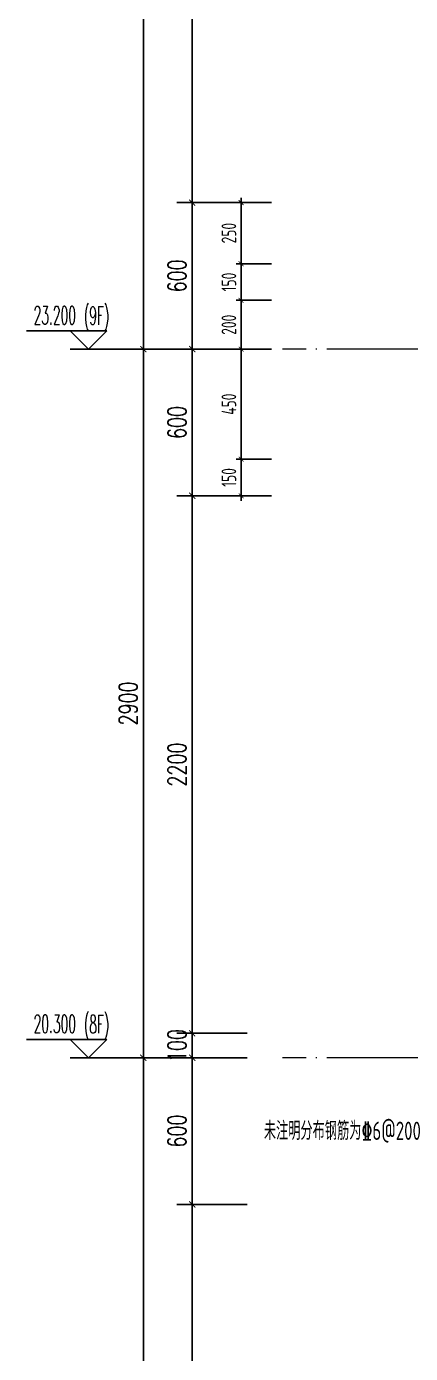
# Model space of a CAD drawing. Extents: x -1307975 to -76406, y -96289 to 379359.
# Drawn here: x -588148 to -586577, y 268570 to 274001 of the extents above; entities that cross this region are included whole.
import ezdxf

# ---------------------------------------------------------------- set-up
doc = ezdxf.new("R2010")
doc.units = 0
doc.header["$LTSCALE"] = 1000
doc.linetypes.add('DOTE', pattern=[2.42, 2, -0.2, 0.02, -0.2])
doc.layers.get('0').update_dxf_attribs({"linetype": 'CONTINUOUS'})
doc.layers.get('DEFPOINTS').update_dxf_attribs({"linetype": 'CONTINUOUS'})
for name, color, linetype in [('DIM', 2, 'CONTINUOUS'), ('DIM_ELEV', 3, 'CONTINUOUS'), ('PUB_DIM', 3, 'CONTINUOUS'), ('PUB_TEXT', 2, 'CONTINUOUS'), ('REIN', 6, 'CONTINUOUS'), ('S-引出线', 40, 'CONTINUOUS'), ('TEXT', 2, 'CONTINUOUS')]:
    doc.layers.add(name, color=color, linetype=linetype)
doc.layers.add('DOTE', color=19, linetype='DOTE', lineweight=9)
doc.styles.add('_TCH_DIM', font='SIMPLEX.shx', dxfattribs={"width": 0.7, "bigfont": 'GBCBIG.shx'})
doc.styles.add('_TCH_DIM_T3', font='SIMPLEX', dxfattribs={"width": 0.705882, "bigfont": 'GBCBIG'})
doc.styles.add('TSSD_DIMENSION', font='Tssdeng.shx', dxfattribs={"width": 0.7, "bigfont": 'tssdchn.shx'})
doc.styles.add('TSSD_REIN', font='tssdeng.shx', dxfattribs={"width": 0.7, "height": 300, "bigfont": 'tssdchn.shx'})
doc.dimstyles.new('_TCH_ARCH&&25', dxfattribs={"dimtxt": 74.375, "dimasz": 25, "dimexe": 62.5, "dimexo": 75, "dimgap": 25, "dimtad": 1, "dimdec": 0, "dimzin": 0, "dimdsep": 46, "dimtxsty": '_TCH_DIM_T3', "dimblk": 'ARCHTICK', "dimcen": 0.09, "dimclrt": 7, "dimazin": 0, "dimtfac": 1, "dimtdec": 0, "dimtix": 1, "dimtmove": 2, "dimatfit": 3, "dimldrblk": 'ARCHTICK', "dimfxl": 1, "dimtolj": 1, "dimtzin": 0, "dimarcsym": 0})
doc.dimstyles.new('TSSD_20_20', dxfattribs={"dimtxt": 60, "dimasz": 20, "dimexe": 20, "dimexo": 50, "dimgap": 20, "dimtad": 1, "dimdec": 0, "dimzin": 0, "dimdsep": 46, "dimtxsty": 'TSSD_DIMENSION', "dimblk": 'ARCHTICK', "dimblk1": 'ARCHTICK', "dimblk2": 'ARCHTICK', "dimcen": 0, "dimdle": 20, "dimclrt": 7, "dimadec": 0, "dimazin": 0, "dimtfac": 1, "dimtdec": 0, "dimtix": 1, "dimtmove": 2, "dimatfit": 3, "dimfxl": 1, "dimtolj": 1, "dimtzin": 0, "dimarcsym": 0})

# ---------------------------------------------------------------- blocks, each defined once
blk = doc.blocks.new('_ArchTick')
at = {"color": 0, "linetype": 'ByBlock', "const_width": 0.15}
blk.add_lwpolyline([(-0.5, -0.5), (0.5, 0.5)], dxfattribs=at)
blk = doc.blocks.new('*D3055')
at = {"layer": 'DEFPOINTS', "color": 0, "transparency": 16777216}
for p in [(-587269.5, 273280.7), (-587094.9, 273280.7), (-587094.9, 273030.7)]:
    blk.add_point(p, dxfattribs=at)
at = {"layer": 'DIM', "color": 0, "lineweight": -2, "transparency": 16777216}
for p, q in [((-587269.5, 273010.7), (-587269.5, 273300.7)), ((-587144.9, 273280.7), (-587289.5, 273280.7)), ((-587144.9, 273030.7), (-587289.5, 273030.7))]:
    blk.add_line(p, q, dxfattribs=at)
at = {"layer": 'DIM', "color": 0, "lineweight": -2, "transparency": 16777216, "xscale": 20, "yscale": 20, "zscale": 20}
for p, rotation in [((-587269.5, 273280.7), 90), ((-587269.5, 273030.7), 270)]:
    blk.add_blockref('_ArchTick', p, dxfattribs=dict(at, rotation=rotation))
at = {"layer": 'DIM', "color": 7, "transparency": 16777216, "insert": (-587319.5, 273155.7), "char_height": 60, "attachment_point": 5, "rotation": 90, "style": 'TSSD_DIMENSION'}
blk.add_mtext('\\A1;250', dxfattribs=at)
blk = doc.blocks.new('*D3056')
at = {"layer": 'DEFPOINTS', "color": 0, "transparency": 16777216}
for p in [(-587269.5, 273030.7), (-587094.9, 273030.7), (-587094.9, 272880.7)]:
    blk.add_point(p, dxfattribs=at)
at = {"layer": 'DIM', "color": 0, "lineweight": -2, "transparency": 16777216}
for p, q in [((-587144.9, 273030.7), (-587289.5, 273030.7)), ((-587269.5, 272860.7), (-587269.5, 273050.7)), ((-587144.9, 272880.7), (-587289.5, 272880.7))]:
    blk.add_line(p, q, dxfattribs=at)
at = {"layer": 'DIM', "color": 0, "lineweight": -2, "transparency": 16777216, "xscale": 20, "yscale": 20, "zscale": 20}
for p, rotation in [((-587269.5, 273030.7), 90), ((-587269.5, 272880.7), 270)]:
    blk.add_blockref('_ArchTick', p, dxfattribs=dict(at, rotation=rotation))
at = {"layer": 'DIM', "color": 7, "transparency": 16777216, "insert": (-587319.5, 272955.7), "char_height": 60, "attachment_point": 5, "rotation": 90, "style": 'TSSD_DIMENSION'}
blk.add_mtext('\\A1;150', dxfattribs=at)
blk = doc.blocks.new('*D3057')
at = {"layer": 'DEFPOINTS', "color": 0, "transparency": 16777216}
for p in [(-587269.5, 272880.7), (-587094.9, 272880.7), (-587094.9, 272680.7)]:
    blk.add_point(p, dxfattribs=at)
at = {"layer": 'DIM', "color": 0, "lineweight": -2, "transparency": 16777216}
for p, q in [((-587144.9, 272880.7), (-587289.5, 272880.7)), ((-587269.5, 272660.7), (-587269.5, 272900.7)), ((-587144.9, 272680.7), (-587289.5, 272680.7))]:
    blk.add_line(p, q, dxfattribs=at)
at = {"layer": 'DIM', "color": 0, "lineweight": -2, "transparency": 16777216, "xscale": 20, "yscale": 20, "zscale": 20}
for p, rotation in [((-587269.5, 272880.7), 90), ((-587269.5, 272680.7), 270)]:
    blk.add_blockref('_ArchTick', p, dxfattribs=dict(at, rotation=rotation))
at = {"layer": 'DIM', "color": 7, "transparency": 16777216, "insert": (-587319.5, 272780.7), "char_height": 60, "attachment_point": 5, "rotation": 90, "style": 'TSSD_DIMENSION'}
blk.add_mtext('\\A1;200', dxfattribs=at)
blk = doc.blocks.new('*D3058')
at = {"layer": 'DEFPOINTS', "color": 0, "transparency": 16777216}
for p in [(-587269.5, 272680.7), (-587094.9, 272680.7), (-587094.9, 272230.7)]:
    blk.add_point(p, dxfattribs=at)
at = {"layer": 'DIM', "color": 0, "lineweight": -2, "transparency": 16777216}
for p, q in [((-587269.5, 272210.7), (-587269.5, 272700.7)), ((-587144.9, 272680.7), (-587289.5, 272680.7)), ((-587144.9, 272230.7), (-587289.5, 272230.7))]:
    blk.add_line(p, q, dxfattribs=at)
at = {"layer": 'DIM', "color": 0, "lineweight": -2, "transparency": 16777216, "xscale": 20, "yscale": 20, "zscale": 20}
for p, rotation in [((-587269.5, 272680.7), 90), ((-587269.5, 272230.7), 270)]:
    blk.add_blockref('_ArchTick', p, dxfattribs=dict(at, rotation=rotation))
at = {"layer": 'DIM', "color": 7, "transparency": 16777216, "insert": (-587319.5, 272455.7), "char_height": 60, "attachment_point": 5, "rotation": 90, "style": 'TSSD_DIMENSION'}
blk.add_mtext('\\A1;450', dxfattribs=at)
blk = doc.blocks.new('*D3059')
at = {"layer": 'DEFPOINTS', "color": 0, "transparency": 16777216}
for p in [(-587269.5, 272230.7), (-587094.9, 272230.7), (-587094.9, 272080.7)]:
    blk.add_point(p, dxfattribs=at)
at = {"layer": 'DIM', "color": 0, "lineweight": -2, "transparency": 16777216}
for p, q in [((-587144.9, 272230.7), (-587289.5, 272230.7)), ((-587269.5, 272060.7), (-587269.5, 272250.7)), ((-587144.9, 272080.7), (-587289.5, 272080.7))]:
    blk.add_line(p, q, dxfattribs=at)
at = {"layer": 'DIM', "color": 0, "lineweight": -2, "transparency": 16777216, "xscale": 20, "yscale": 20, "zscale": 20}
for p, rotation in [((-587269.5, 272230.7), 90), ((-587269.5, 272080.7), 270)]:
    blk.add_blockref('_ArchTick', p, dxfattribs=dict(at, rotation=rotation))
at = {"layer": 'DIM', "color": 7, "transparency": 16777216, "insert": (-587319.5, 272155.7), "char_height": 60, "attachment_point": 5, "rotation": 90, "style": 'TSSD_DIMENSION'}
blk.add_mtext('\\A1;150', dxfattribs=at)
blk = doc.blocks.new('*D3071')
at = {"layer": 'DEFPOINTS', "color": 0, "transparency": 16777216}
for p in [(-587469.5, 269180.7), (-587169.5, 269180.7), (-587169.5, 266980.7)]:
    blk.add_point(p, dxfattribs=at)
at = {"layer": 'PUB_DIM', "color": 0, "lineweight": -2, "transparency": 16777216}
for p, q in [((-587244.5, 269180.7), (-587532, 269180.7)), ((-587469.5, 266980.7), (-587469.5, 269180.7)), ((-587244.5, 266980.7), (-587532, 266980.7))]:
    blk.add_line(p, q, dxfattribs=at)
at = {"layer": 'PUB_DIM', "color": 0, "lineweight": -2, "transparency": 16777216, "xscale": 25, "yscale": 25, "zscale": 25}
for p, rotation in [((-587469.5, 269180.7), 90), ((-587469.5, 266980.7), 270)]:
    blk.add_blockref('_ArchTick', p, dxfattribs=dict(at, rotation=rotation))
at = {"layer": 'PUB_DIM', "color": 7, "transparency": 16777216, "insert": (-587531.7, 268080.7), "char_height": 74.38, "attachment_point": 5, "rotation": 90, "style": '_TCH_DIM_T3'}
blk.add_mtext('\\A1;2200', dxfattribs=at)
blk = doc.blocks.new('*D3072')
at = {"layer": 'DEFPOINTS', "color": 0, "transparency": 16777216}
for p in [(-587469.5, 269780.7), (-587169.5, 269780.7), (-587169.5, 269180.7)]:
    blk.add_point(p, dxfattribs=at)
at = {"layer": 'PUB_DIM', "color": 0, "lineweight": -2, "transparency": 16777216}
for p, q in [((-587244.5, 269780.7), (-587532, 269780.7)), ((-587469.5, 269180.7), (-587469.5, 269780.7)), ((-587244.5, 269180.7), (-587532, 269180.7))]:
    blk.add_line(p, q, dxfattribs=at)
at = {"layer": 'PUB_DIM', "color": 0, "lineweight": -2, "transparency": 16777216, "xscale": 25, "yscale": 25, "zscale": 25}
for p, rotation in [((-587469.5, 269780.7), 90), ((-587469.5, 269180.7), 270)]:
    blk.add_blockref('_ArchTick', p, dxfattribs=dict(at, rotation=rotation))
at = {"layer": 'PUB_DIM', "color": 7, "transparency": 16777216, "insert": (-587531.7, 269480.7), "char_height": 74.38, "attachment_point": 5, "rotation": 90, "style": '_TCH_DIM_T3'}
blk.add_mtext('\\A1;600', dxfattribs=at)
blk = doc.blocks.new('*D3073')
at = {"layer": 'DEFPOINTS', "color": 0, "transparency": 16777216}
for p in [(-587469.5, 269880.7), (-587169.5, 269880.7), (-587169.5, 269780.7)]:
    blk.add_point(p, dxfattribs=at)
at = {"layer": 'PUB_DIM', "color": 0, "lineweight": -2, "transparency": 16777216}
for p, q in [((-587244.5, 269880.7), (-587532, 269880.7)), ((-587469.5, 269880.7), (-587469.5, 269905.7)), ((-587469.5, 269780.7), (-587469.5, 269880.7)), ((-587244.5, 269780.7), (-587532, 269780.7)), ((-587469.5, 269780.7), (-587469.5, 269755.7))]:
    blk.add_line(p, q, dxfattribs=at)
at = {"layer": 'PUB_DIM', "color": 0, "lineweight": -2, "transparency": 16777216, "xscale": 25, "yscale": 25, "zscale": 25}
for p, rotation in [((-587469.5, 269880.7), 270), ((-587469.5, 269780.7), 90)]:
    blk.add_blockref('_ArchTick', p, dxfattribs=dict(at, rotation=rotation))
at = {"layer": 'PUB_DIM', "color": 7, "transparency": 16777216, "insert": (-587531.7, 269830.7), "char_height": 74.38, "attachment_point": 5, "rotation": 90, "style": '_TCH_DIM_T3'}
blk.add_mtext('\\A1;100', dxfattribs=at)
blk = doc.blocks.new('*D3074')
at = {"layer": 'DEFPOINTS', "color": 0, "transparency": 16777216}
for p in [(-587469.5, 272080.7), (-587169.5, 272080.7), (-587169.5, 269880.7)]:
    blk.add_point(p, dxfattribs=at)
at = {"layer": 'PUB_DIM', "color": 0, "lineweight": -2, "transparency": 16777216}
for p, q in [((-587244.5, 272080.7), (-587532, 272080.7)), ((-587469.5, 269880.7), (-587469.5, 272080.7)), ((-587244.5, 269880.7), (-587532, 269880.7))]:
    blk.add_line(p, q, dxfattribs=at)
at = {"layer": 'PUB_DIM', "color": 0, "lineweight": -2, "transparency": 16777216, "xscale": 25, "yscale": 25, "zscale": 25}
for p, rotation in [((-587469.5, 272080.7), 90), ((-587469.5, 269880.7), 270)]:
    blk.add_blockref('_ArchTick', p, dxfattribs=dict(at, rotation=rotation))
at = {"layer": 'PUB_DIM', "color": 7, "transparency": 16777216, "insert": (-587531.7, 270980.7), "char_height": 74.38, "attachment_point": 5, "rotation": 90, "style": '_TCH_DIM_T3'}
blk.add_mtext('\\A1;2200', dxfattribs=at)
blk = doc.blocks.new('*D3075')
at = {"layer": 'DEFPOINTS', "color": 0, "transparency": 16777216}
for p in [(-587469.5, 272680.7), (-587169.5, 272680.7), (-587169.5, 272080.7)]:
    blk.add_point(p, dxfattribs=at)
at = {"layer": 'PUB_DIM', "color": 0, "lineweight": -2, "transparency": 16777216}
for p, q in [((-587244.5, 272680.7), (-587532, 272680.7)), ((-587469.5, 272080.7), (-587469.5, 272680.7)), ((-587244.5, 272080.7), (-587532, 272080.7))]:
    blk.add_line(p, q, dxfattribs=at)
at = {"layer": 'PUB_DIM', "color": 0, "lineweight": -2, "transparency": 16777216, "xscale": 25, "yscale": 25, "zscale": 25}
for p, rotation in [((-587469.5, 272680.7), 90), ((-587469.5, 272080.7), 270)]:
    blk.add_blockref('_ArchTick', p, dxfattribs=dict(at, rotation=rotation))
at = {"layer": 'PUB_DIM', "color": 7, "transparency": 16777216, "insert": (-587531.7, 272380.7), "char_height": 74.38, "attachment_point": 5, "rotation": 90, "style": '_TCH_DIM_T3'}
blk.add_mtext('\\A1;600', dxfattribs=at)
blk = doc.blocks.new('*D3076')
at = {"layer": 'DEFPOINTS', "color": 0, "transparency": 16777216}
for p in [(-587469.5, 273280.7), (-587169.5, 273280.7), (-587169.5, 272680.7)]:
    blk.add_point(p, dxfattribs=at)
at = {"layer": 'PUB_DIM', "color": 0, "lineweight": -2, "transparency": 16777216}
for p, q in [((-587244.5, 273280.7), (-587532, 273280.7)), ((-587469.5, 272680.7), (-587469.5, 273280.7)), ((-587244.5, 272680.7), (-587532, 272680.7))]:
    blk.add_line(p, q, dxfattribs=at)
at = {"layer": 'PUB_DIM', "color": 0, "lineweight": -2, "transparency": 16777216, "xscale": 25, "yscale": 25, "zscale": 25}
for p, rotation in [((-587469.5, 273280.7), 90), ((-587469.5, 272680.7), 270)]:
    blk.add_blockref('_ArchTick', p, dxfattribs=dict(at, rotation=rotation))
at = {"layer": 'PUB_DIM', "color": 7, "transparency": 16777216, "insert": (-587531.7, 272980.7), "char_height": 74.38, "attachment_point": 5, "rotation": 90, "style": '_TCH_DIM_T3'}
blk.add_mtext('\\A1;600', dxfattribs=at)
blk = doc.blocks.new('*D3077')
at = {"layer": 'DEFPOINTS', "color": 0, "transparency": 16777216}
for p in [(-587469.5, 274980.7), (-587169.5, 274980.7), (-587169.5, 273280.7)]:
    blk.add_point(p, dxfattribs=at)
at = {"layer": 'PUB_DIM', "color": 0, "lineweight": -2, "transparency": 16777216}
for p, q in [((-587244.5, 274980.7), (-587532, 274980.7)), ((-587469.5, 273280.7), (-587469.5, 274980.7)), ((-587244.5, 273280.7), (-587532, 273280.7))]:
    blk.add_line(p, q, dxfattribs=at)
at = {"layer": 'PUB_DIM', "color": 0, "lineweight": -2, "transparency": 16777216, "xscale": 25, "yscale": 25, "zscale": 25}
for p, rotation in [((-587469.5, 274980.7), 90), ((-587469.5, 273280.7), 270)]:
    blk.add_blockref('_ArchTick', p, dxfattribs=dict(at, rotation=rotation))
at = {"layer": 'PUB_DIM', "color": 7, "transparency": 16777216, "insert": (-587531.7, 274130.7), "char_height": 74.38, "attachment_point": 5, "rotation": 90, "style": '_TCH_DIM_T3'}
blk.add_mtext('\\A1;1700', dxfattribs=at)
blk = doc.blocks.new('*D3084')
at = {"layer": 'DEFPOINTS', "color": 0, "transparency": 16777216}
for p in [(-587669.5, 269780.7), (-587169.5, 269780.7), (-587169.5, 266880.7)]:
    blk.add_point(p, dxfattribs=at)
at = {"layer": 'PUB_DIM', "color": 0, "lineweight": -2, "transparency": 16777216}
for p, q in [((-587244.5, 269780.7), (-587732, 269780.7)), ((-587669.5, 266880.7), (-587669.5, 269780.7)), ((-587244.5, 266880.7), (-587732, 266880.7))]:
    blk.add_line(p, q, dxfattribs=at)
at = {"layer": 'PUB_DIM', "color": 0, "lineweight": -2, "transparency": 16777216, "xscale": 25, "yscale": 25, "zscale": 25}
for p, rotation in [((-587669.5, 269780.7), 90), ((-587669.5, 266880.7), 270)]:
    blk.add_blockref('_ArchTick', p, dxfattribs=dict(at, rotation=rotation))
at = {"layer": 'PUB_DIM', "color": 7, "transparency": 16777216, "insert": (-587731.7, 268330.7), "char_height": 74.38, "attachment_point": 5, "rotation": 90, "style": '_TCH_DIM_T3'}
blk.add_mtext('\\A1;2900', dxfattribs=at)
blk = doc.blocks.new('*D3085')
at = {"layer": 'DEFPOINTS', "color": 0, "transparency": 16777216}
for p in [(-587669.5, 272680.7), (-587169.5, 272680.7), (-587169.5, 269780.7)]:
    blk.add_point(p, dxfattribs=at)
at = {"layer": 'PUB_DIM', "color": 0, "lineweight": -2, "transparency": 16777216}
for p, q in [((-587244.5, 272680.7), (-587732, 272680.7)), ((-587669.5, 269780.7), (-587669.5, 272680.7)), ((-587244.5, 269780.7), (-587732, 269780.7))]:
    blk.add_line(p, q, dxfattribs=at)
at = {"layer": 'PUB_DIM', "color": 0, "lineweight": -2, "transparency": 16777216, "xscale": 25, "yscale": 25, "zscale": 25}
for p, rotation in [((-587669.5, 272680.7), 90), ((-587669.5, 269780.7), 270)]:
    blk.add_blockref('_ArchTick', p, dxfattribs=dict(at, rotation=rotation))
at = {"layer": 'PUB_DIM', "color": 7, "transparency": 16777216, "insert": (-587731.7, 271230.7), "char_height": 74.38, "attachment_point": 5, "rotation": 90, "style": '_TCH_DIM_T3'}
blk.add_mtext('\\A1;2900', dxfattribs=at)
blk = doc.blocks.new('*D3086')
at = {"layer": 'DEFPOINTS', "color": 0, "transparency": 16777216}
for p in [(-587669.5, 275580.7), (-587169.5, 275580.7), (-587169.5, 272680.7)]:
    blk.add_point(p, dxfattribs=at)
at = {"layer": 'PUB_DIM', "color": 0, "lineweight": -2, "transparency": 16777216}
for p, q in [((-587244.5, 275580.7), (-587732, 275580.7)), ((-587669.5, 272680.7), (-587669.5, 275580.7)), ((-587244.5, 272680.7), (-587732, 272680.7))]:
    blk.add_line(p, q, dxfattribs=at)
at = {"layer": 'PUB_DIM', "color": 0, "lineweight": -2, "transparency": 16777216, "xscale": 25, "yscale": 25, "zscale": 25}
for p, rotation in [((-587669.5, 275580.7), 90), ((-587669.5, 272680.7), 270)]:
    blk.add_blockref('_ArchTick', p, dxfattribs=dict(at, rotation=rotation))
at = {"layer": 'PUB_DIM', "color": 7, "transparency": 16777216, "insert": (-587731.7, 274130.7), "char_height": 74.38, "attachment_point": 5, "rotation": 90, "style": '_TCH_DIM_T3'}
blk.add_mtext('\\A1;2900', dxfattribs=at)
blk = doc.blocks.new('20210809.02275603')
at = {"layer": 'REIN', "const_width": 9}
for points in [[(88254.7, 67181.9), (88254.7, 67248.8), (88457.1, 67248.8), (88457.1, 66580.9), (88250.3, 66580.9), (88250.3, 66645.6)], [(89233.9, 66808.4), (89233.9, 67063.1), (88398.8, 67063.1), (88398.8, 66980.3), (89209.6, 66980.3), (89209.6, 67044.5)]]:
    blk.add_lwpolyline(points, dxfattribs=at)
at = {"layer": 'REIN', "const_width": 8}
for points in [[(88265.7, 67235, 1), (88273.7, 67235, 1)], [(88439.8, 67232.2, 1), (88447.8, 67232.2, 1)], [(88410.4, 67048.5, 1), (88418.4, 67048.5, 1)], [(88439.8, 67048.5, 1), (88447.8, 67048.5, 1)], [(88613, 67048.5, 1), (88621, 67048.5, 1)], [(88794.1, 67048.5, 1), (88802.1, 67048.5, 1)], [(88975.4, 67048.5, 1), (88983.4, 67048.5, 1)], [(88410.4, 66993.5, 1), (88418.4, 66993.5, 1)], [(88439.8, 66993.5, 1), (88447.8, 66993.5, 1)], [(88613, 66993.5, 1), (88621, 66993.5, 1)], [(88794.1, 66993.5, 1), (88802.1, 66993.5, 1)], [(88975.4, 66993.5, 1), (88983.4, 66993.5, 1)], [(88260.3, 66596.4, 1), (88268.3, 66596.4, 1)], [(88438, 66596.4, 1), (88446, 66596.4, 1)]]:
    blk.add_lwpolyline(points, format="xyb", close=True, dxfattribs=at)
at = {"layer": 'S-引出线'}
blk.add_line((88457.1, 66768.4), (88755, 66768.4), dxfattribs=at)
blk.add_lwpolyline([(88746.9, 66980.3), (88746.9, 66873.3), (89002.9, 66873.3)], dxfattribs=at)
at = {"layer": 'TEXT', "style": 'TSSD_REIN', "width": 0.7}
for s, p in [('未注明分布钢筋为%%1326@200', (87152, 66826.2)), ('%%1328@150', (88755.1, 66874.3)), ('\x848@200', (88495.7, 66780.1))]:
    blk.add_text(s, height=75, rotation=0, dxfattribs=at).set_placement(p)

msp = doc.modelspace()

# ---------------------------------------------------------------- linework, layer by layer
at = {"layer": 'DIM_ELEV'}
for p, q in [((-587819.5, 272755.72), (-588147.5, 272755.72)), ((-587894.5, 272680.72), (-587969.5, 272755.72)), ((-587894.5, 272680.72), (-587819.5, 272755.72)), ((-587469.5, 272680.72), (-587969.5, 272680.72)), ((-587819.5, 269855.72), (-588147.5, 269855.72)), ((-587894.5, 269780.72), (-587969.5, 269855.72)), ((-587894.5, 269780.72), (-587819.5, 269855.72)), ((-587469.5, 269780.72), (-587969.5, 269780.72))]:
    msp.add_line(p, q, dxfattribs=at)
at = {"layer": 'DOTE', "color": 1, "linetype": 'DOTE', "ltscale": 0.2}
for p, q in [((-584099.31, 272680.72), (-587099.5, 272680.72)), ((-584099.31, 269780.72), (-587099.5, 269780.72))]:
    msp.add_line(p, q, dxfattribs=at)

# ---------------------------------------------------------------- block references
at = {"layer": 'REIN'}
msp.add_blockref('20210809.02275603', (-674328.3, 202617.9), dxfattribs=at)

# ---------------------------------------------------------------- texts
at = {"layer": 'PUB_TEXT', "style": '_TCH_DIM', "width": 0.494118}
for s, p in [('23.200', (-588118.6, 272781.97)), ('(9F)', (-587913.2, 272780.75)), ('20.300', (-588118.6, 269881.97)), ('(8F)', (-587913.2, 269880.75))]:
    msp.add_text(s, height=74.375, dxfattribs=at).set_placement(p)

# ---------------------------------------------------------------- dimensions: what is measured, and where the dimension line sits
at = {"layer": 'DIM'}
for p1, p2, picture, middle in [((-587094.89, 273030.72), (-587094.89, 273280.72), '*D3055', (-587319.5, 273155.72)), ((-587094.89, 272880.72), (-587094.89, 273030.72), '*D3056', (-587319.5, 272955.72)), ((-587094.89, 272680.72), (-587094.89, 272880.72), '*D3057', (-587319.5, 272780.72)), ((-587094.89, 272230.72), (-587094.89, 272680.72), '*D3058', (-587319.5, 272455.72)), ((-587094.89, 272080.72), (-587094.89, 272230.72), '*D3059', (-587319.5, 272155.72))]:
    dim = msp.add_aligned_dim(p1=p1, p2=p2, distance=174.61, dimstyle='TSSD_20_20', dxfattribs=at)
    dim.commit()
    dim.dimension.update_dxf_attribs({"geometry": picture, "text_midpoint": middle})
at = {"layer": 'PUB_DIM'}
for p1, p2, distance, picture, middle in [((-587169.5, 272680.72), (-587169.5, 275580.72), 500, '*D3086', (-587731.69, 274130.72)), ((-587169.5, 273280.72), (-587169.5, 274980.72), 300, '*D3077', (-587531.69, 274130.72)), ((-587169.5, 272680.72), (-587169.5, 273280.72), 300, '*D3076', (-587531.69, 272980.72)), ((-587169.5, 269780.72), (-587169.5, 272680.72), 500, '*D3085', (-587731.69, 271230.72)), ((-587169.5, 272080.72), (-587169.5, 272680.72), 300, '*D3075', (-587531.69, 272380.72)), ((-587169.5, 269880.72), (-587169.5, 272080.72), 300, '*D3074', (-587531.69, 270980.72)), ((-587169.5, 269780.72), (-587169.5, 269880.72), 300, '*D3073', (-587531.69, 269830.72)), ((-587169.5, 266880.72), (-587169.5, 269780.72), 500, '*D3084', (-587731.69, 268330.72)), ((-587169.5, 269180.72), (-587169.5, 269780.72), 300, '*D3072', (-587531.69, 269480.72)), ((-587169.5, 266980.72), (-587169.5, 269180.72), 300, '*D3071', (-587531.69, 268080.72))]:
    dim = msp.add_aligned_dim(p1=p1, p2=p2, distance=distance, dimstyle='_TCH_ARCH&&25', dxfattribs=at)
    dim.commit()
    dim.dimension.update_dxf_attribs({"geometry": picture, "text_midpoint": middle})

doc.saveas('drawing.dxf')
